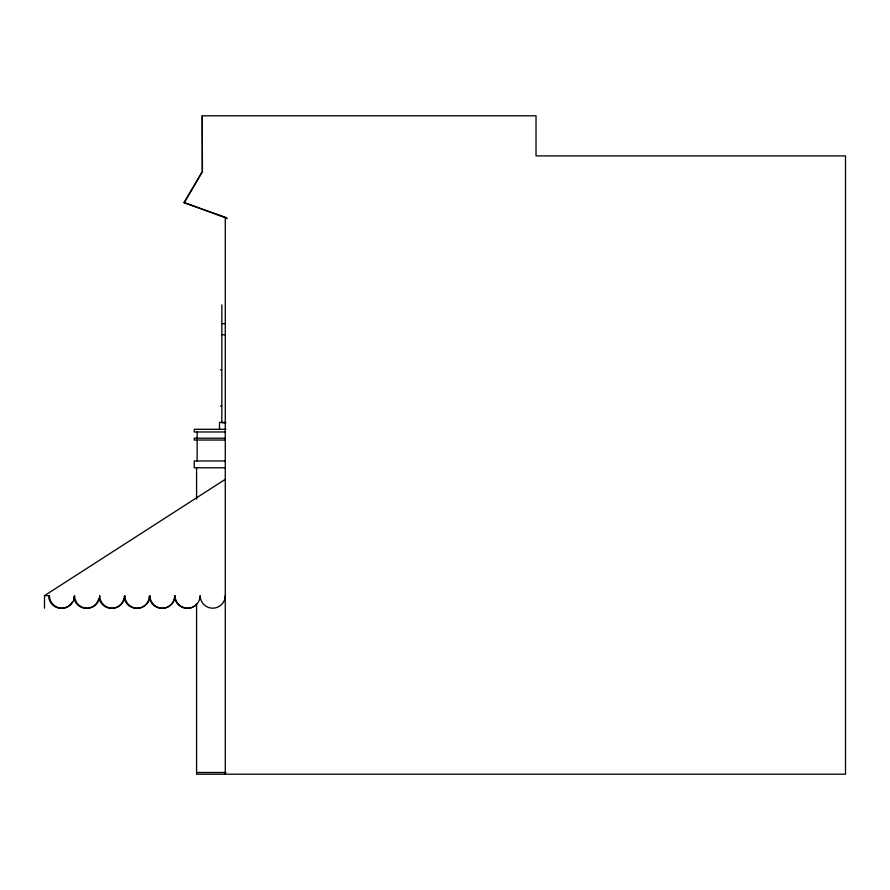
<?xml version="1.0" encoding="UTF-8"?>
<svg xmlns="http://www.w3.org/2000/svg" width="890" height="890" viewBox="0 0 890 890"><rect width="100%" height="100%" fill="white"/><g stroke="black" fill="none" stroke-linecap="round" stroke-linejoin="round"><path stroke-width="1.33" d="M48.794 595.644L49.017 598.926A12.716 12.716 0 0 0 72.312 601.996M73.581 598.926L73.859 596.856L74.126 598.926A12.716 12.716 0 0 0 98.701 598.926M149.431 596.044L149.053 598.926A12.716 12.716 0 0 1 124.478 598.926L124.144 596.456M225.27 774.2L225.27 218.451L227.195 218.451L184.375 202.575M185.064 201.385L202.431 171.614L202.186 115.8L536.025 115.8L536.025 155.906L845.5 155.906L845.5 774.2L196.579 774.2L196.579 603.665M226.093 217.538L183.941 202.697L202.308 171.614L202.308 115.8M44.5 608.193L44.5 595.644L225.504 479.198M221.833 323.604L225.27 323.604M221.833 334.696L225.27 334.696M220.442 369.828L221.677 369.828M220.442 406.007L221.677 406.007M225.915 422.427L219.474 422.427L219.474 429.291M225.27 422.795L221.833 422.795L221.833 304.903M225.915 429.291L194.243 429.291L194.243 431.984L225.27 431.984M225.27 438.203L194.243 438.203L194.243 440.038L225.27 440.038M225.27 460.976L194.243 460.976L194.243 467.773L225.27 467.773M44.5 595.644L49.44 595.644A12.56 12.56 0 0 0 62 608.193A12.56 12.56 0 0 0 74.56 595.644A12.56 12.56 0 0 0 87.12 608.193A12.56 12.56 0 0 0 99.68 595.644A12.56 12.56 0 0 0 112.229 608.193A12.56 12.56 0 0 0 124.789 595.644A12.56 12.56 0 0 0 137.349 608.193A12.56 12.56 0 0 0 149.909 595.644A12.56 12.56 0 0 0 162.47 608.193A12.56 12.56 0 0 0 175.03 595.644A12.56 12.56 0 0 0 187.59 608.193A12.56 12.56 0 0 0 200.15 595.644A12.56 12.56 0 0 0 212.71 608.193A12.56 12.56 0 0 0 225.27 595.644M196.579 772.487L226.027 772.487M149.375 596.456L149.698 598.926A12.716 12.716 0 0 0 174.273 598.926L174.651 596.044L175.03 598.926A12.716 12.716 0 0 0 196.312 604.633M197.146 431.984L197.146 438.203M197.146 440.038L197.146 460.976M196.579 467.773L196.579 499.179M184.375 201.974L184.375 202.798M123.821 598.926A12.716 12.716 0 0 1 99.246 598.926"/></g></svg>
